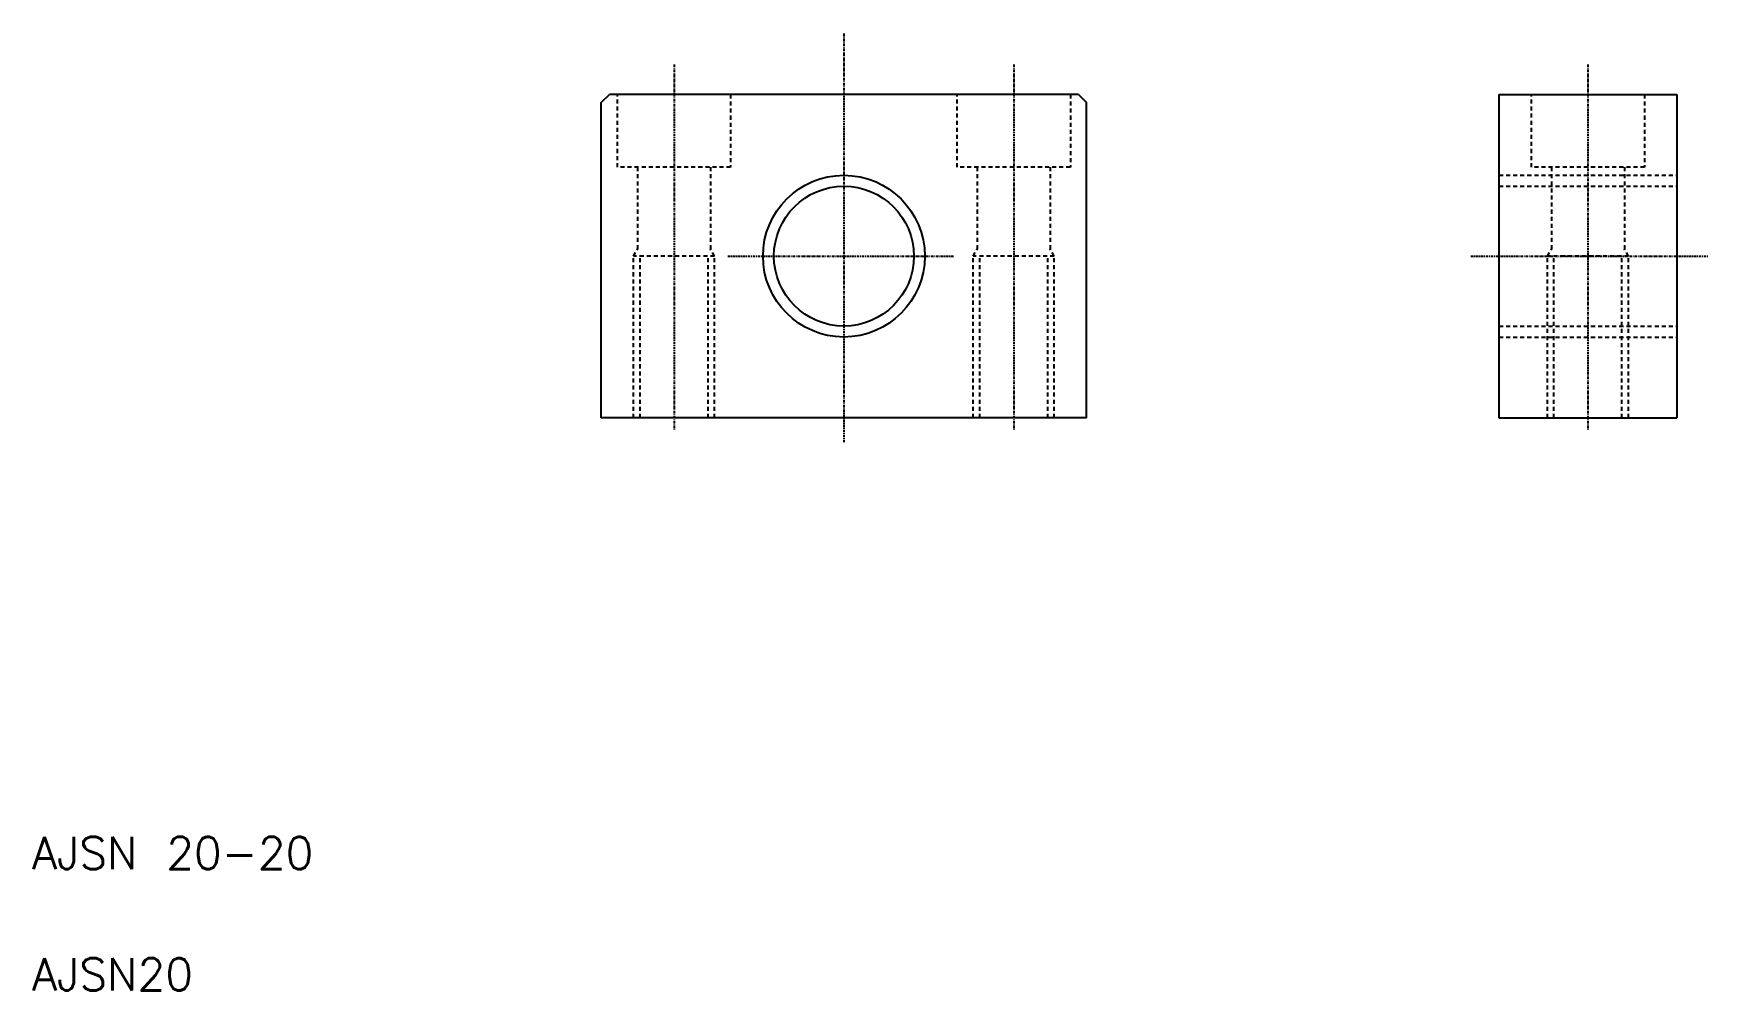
# Model space of a CAD drawing. Extents: x 10 to 217, y 10 to 128.
import ezdxf

# ---------------------------------------------------------------- set-up
doc = ezdxf.new("R2010")
doc.units = 0
doc.header["$LTSCALE"] = 0.25
doc.linetypes.add('CENTER', pattern=[2, 1.25, -0.25, 0.25, -0.25])
doc.linetypes.add('DASHED', pattern=[3.5, 2, -1.5])
doc.layers.get('0').update_dxf_attribs({"linetype": 'CONTINUOUS'})
doc.layers.add('CENTER', color=1, linetype='CENTER')
doc.styles.get("Standard").update_dxf_attribs({"font": 'TXT', "bigfont": 'BIGFONT'})

msp = doc.modelspace()

# ---------------------------------------------------------------- linework, layer by layer
at = {"color": 7, "linetype": 'CONTINUOUS'}
for p, q in [((80.37, 119.81), (81.37, 120.81)), ((139.37, 120.81), (81.37, 120.81)), ((139.37, 120.81), (140.37, 119.81)), ((191.37, 120.81), (191.37, 80.81)), ((191.37, 120.81), (213.37, 120.81)), ((213.37, 120.81), (213.37, 80.81)), ((80.37, 80.81), (80.37, 119.81)), ((140.37, 80.81), (140.37, 119.81)), ((140.37, 80.81), (80.37, 80.81)), ((191.37, 80.81), (213.37, 80.81))]:
    msp.add_line(p, q, dxfattribs=at)
at = {"color": 3, "linetype": 'DASHED'}
for p, q in [((82.37, 111.81), (82.37, 120.81)), ((96.37, 120.81), (96.37, 111.81)), ((124.37, 111.81), (124.37, 120.81)), ((138.37, 120.81), (138.37, 111.81)), ((195.37, 111.81), (195.37, 120.81)), ((209.37, 120.81), (209.37, 111.81)), ((96.37, 111.81), (82.37, 111.81)), ((84.87, 111.81), (84.87, 101.67)), ((93.87, 111.81), (93.87, 101.67)), ((138.37, 111.81), (124.37, 111.81)), ((126.87, 111.81), (126.87, 101.67)), ((135.87, 111.81), (135.87, 101.67)), ((191.37, 110.81), (213.37, 110.81)), ((209.37, 111.81), (195.37, 111.81)), ((197.87, 111.81), (197.87, 101.67)), ((206.87, 111.81), (206.87, 101.67)), ((191.37, 109.46), (213.37, 109.46)), ((84.37, 100.81), (84.87, 101.67)), ((94.37, 100.81), (93.87, 101.67)), ((126.37, 100.81), (126.87, 101.67)), ((136.37, 100.81), (135.87, 101.67)), ((197.37, 100.81), (197.87, 101.67)), ((207.37, 100.81), (206.87, 101.67)), ((94.37, 100.81), (84.37, 100.81)), ((84.37, 80.81), (84.37, 100.81)), ((85.17, 80.81), (85.17, 100.81)), ((93.57, 80.81), (93.57, 100.81)), ((94.37, 80.81), (94.37, 100.81)), ((136.37, 100.81), (126.37, 100.81)), ((126.37, 80.81), (126.37, 100.81)), ((127.17, 80.81), (127.17, 100.81)), ((135.57, 80.81), (135.57, 100.81)), ((136.37, 80.81), (136.37, 100.81)), ((197.37, 80.81), (197.37, 100.81)), ((207.37, 100.81), (197.37, 100.81)), ((198.17, 80.81), (198.17, 100.81)), ((206.57, 80.81), (206.57, 100.81)), ((207.37, 80.81), (207.37, 100.81)), ((191.37, 92.16), (213.37, 92.16)), ((191.37, 90.81), (213.37, 90.81))]:
    msp.add_line(p, q, dxfattribs=at)
for p, q in [((80.37, 100.31), (80.37, 100.31)), ((80.37, 90.56), (80.37, 90.56))]:
    msp.add_line(p, q)
at = {"color": 3, "linetype": 'CONTINUOUS'}
msp.add_circle((110.37, 100.81), 10, dxfattribs=at)
at = {"color": 7, "linetype": 'CONTINUOUS'}
msp.add_circle((110.37, 100.81), 8.65, dxfattribs=at)
at = {"layer": 'CENTER', "color": 1, "linetype": 'CENTER'}
for p, q in [((110.37, 128.34), (110.37, 77.69)), ((89.37, 124.52), (89.37, 79.37)), ((131.37, 124.52), (131.37, 79.37)), ((202.37, 124.52), (202.37, 79.37)), ((96.04, 100.81), (123.97, 100.81)), ((187.9, 100.81), (217.27, 100.81))]:
    msp.add_line(p, q, dxfattribs=at)

# ---------------------------------------------------------------- texts
for s, p in [('AJSN 20-20', (10, 25)), ('AJSN20', (10, 10))]:
    msp.add_text(s, height=4).set_placement(p)

doc.saveas('drawing.dxf')
